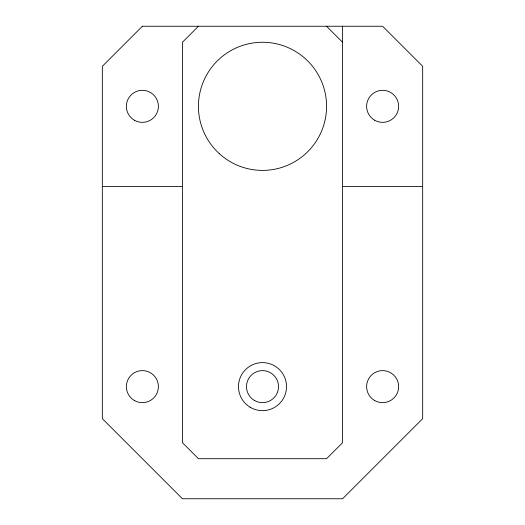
<?xml version="1.0" encoding="UTF-8"?>
<svg xmlns="http://www.w3.org/2000/svg" width="525" height="525" viewBox="0 0 525 525"><rect width="100%" height="100%" fill="white"/><g stroke="black" fill="none" stroke-linecap="round" stroke-linejoin="round"><path stroke-width="0.79" d="M198.43 26.25L182.418 42.269L182.418 442.693L198.43 458.706L326.57 458.706L342.582 442.693L342.582 26.25M102.329 186.421L182.418 186.421M342.582 186.421L422.671 186.421M326.57 26.25L342.582 42.269M142.373 26.25L102.329 66.294L102.329 418.668L182.418 498.75L342.582 498.75L422.671 418.668L422.671 66.294L382.627 26.25L142.373 26.25M219.233 153.582A64.07 64.07 0 0 0 325.054 120.186A64.07 64.07 0 0 0 243.213 45.235A64.07 64.07 0 0 0 219.233 153.582M250.064 407.183A24.025 24.025 0 0 0 286.519 387.128A24.025 24.025 0 0 0 250.917 365.584A24.025 24.025 0 0 0 250.064 407.183M254.494 400.503A16.019 16.019 0 0 0 278.519 386.63A16.019 16.019 0 0 0 254.494 372.763A16.019 16.019 0 0 0 254.494 400.503M134.367 400.503A16.019 16.019 0 0 0 158.393 386.63A16.019 16.019 0 0 0 134.367 372.763A16.019 16.019 0 0 0 134.367 400.503M374.62 400.503A16.019 16.019 0 0 0 398.646 386.63A16.019 16.019 0 0 0 374.62 372.763A16.019 16.019 0 0 0 374.62 400.503M374.62 120.205A16.019 16.019 0 0 0 398.646 106.332A16.019 16.019 0 0 0 374.62 92.459A16.019 16.019 0 0 0 374.62 120.205M134.367 120.205A16.019 16.019 0 0 0 158.393 106.332A16.019 16.019 0 0 0 134.367 92.459A16.019 16.019 0 0 0 134.367 120.205"/></g></svg>
